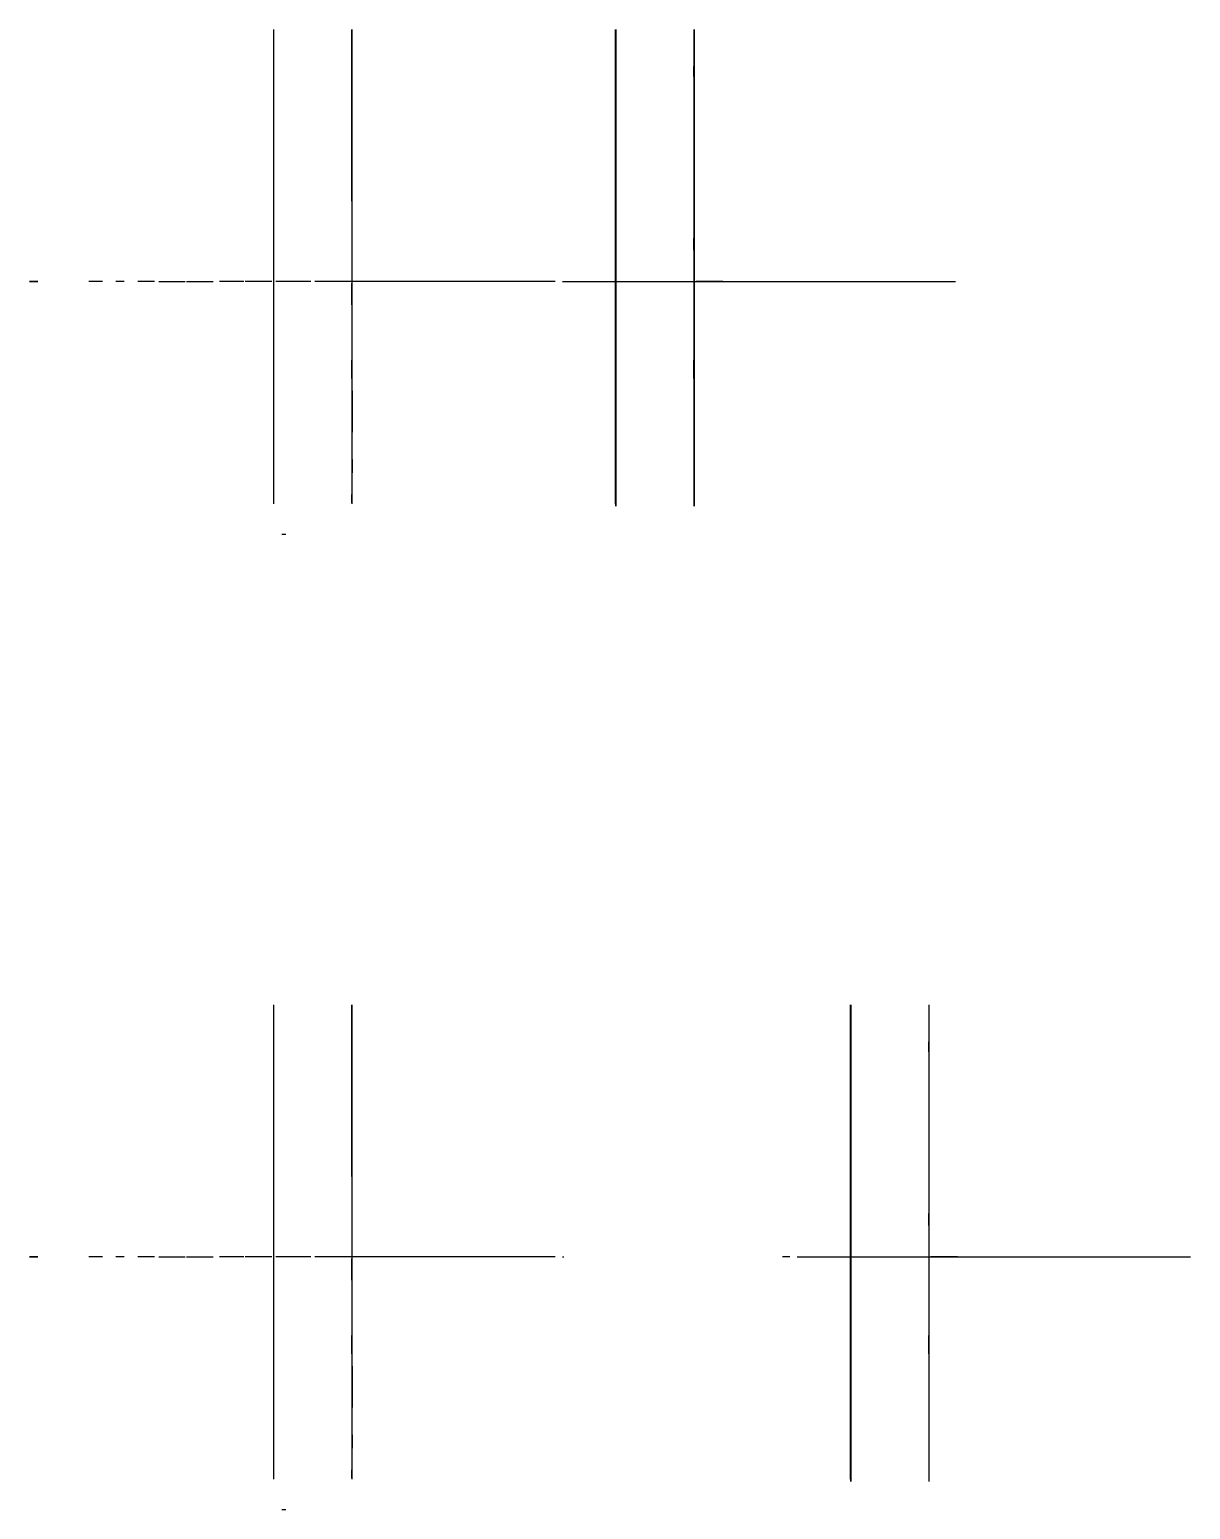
# Model space of a CAD drawing. Extents: x 417820 to 418166, y 43448 to 43632.
# Drawn here: x 418023.5 to 418166.2, y 43450.2 to 43632.1 of the extents above; entities that cross this region are included whole.
import ezdxf

# ---------------------------------------------------------------- set-up
doc = ezdxf.new("R2010")
doc.units = 0
doc.header["$MEASUREMENT"] = 0
doc.layers.add('EJ', color=8, linetype='CONTINUOUS')

msp = doc.modelspace()

# ---------------------------------------------------------------- linework, layer by layer
at = {"layer": 'EJ'}
for p, q in [((418053.4929, 43614.3755), (418053.4929, 43632.1255)), ((418053.5129, 43628.8505), (418053.5129, 43632.1255)), ((418063.1129, 43621.5755), (418063.1129, 43632.1255)), ((418063.1329, 43621.5755), (418063.1329, 43632.1255)), ((418095.5329, 43573.8055), (418095.5329, 43632.1255)), ((418095.5329, 43632.1255), (418095.5329, 43573.5555)), ((418095.5529, 43621.5755), (418095.5529, 43632.1255)), ((418095.5529, 43632.1255), (418095.5529, 43573.5555)), ((418105.1529, 43632.1255), (418105.1529, 43573.5555)), ((418105.1729, 43632.1255), (418105.1729, 43573.5555)), ((418053.4929, 43627.0505), (418053.4929, 43628.7005)), ((418053.5129, 43621.5755), (418053.5129, 43628.7005)), ((418105.1529, 43626.3755), (418105.1529, 43627.5755)), ((418105.1729, 43626.3755), (418105.1729, 43627.5755)), ((418053.4929, 43623.9255), (418053.4929, 43624.9255)), ((418053.5129, 43623.9255), (418053.5129, 43624.9255)), ((418063.1129, 43611.0255), (418063.1129, 43622.7005)), ((418063.1329, 43573.8055), (418063.1329, 43622.7005)), ((418095.5529, 43573.8055), (418095.5529, 43622.7005)), ((418053.4929, 43616.7255), (418053.4929, 43617.7255)), ((418053.4929, 43616.7255), (418053.4929, 43617.7255)), ((418053.4929, 43573.8055), (418053.4929, 43617.7255)), ((418053.5129, 43616.7255), (418053.5129, 43617.7255)), ((418053.5129, 43616.7255), (418053.5129, 43617.7255)), ((418053.5129, 43573.8055), (418053.5129, 43617.7255)), ((418063.1129, 43612.0505), (418063.1129, 43614.3005)), ((418063.1329, 43612.0505), (418063.1329, 43614.3005)), ((418095.5329, 43614.3005), (418095.5329, 43612.0505)), ((418095.5529, 43614.3005), (418095.5529, 43612.0505)), ((418105.1529, 43614.3005), (418105.1529, 43612.0505)), ((418105.1729, 43614.3005), (418105.1729, 43612.0505)), ((418053.4929, 43609.5255), (418053.4929, 43610.5255)), ((418053.4929, 43609.5255), (418053.4929, 43610.5255)), ((418053.5129, 43609.5255), (418053.5129, 43610.5255)), ((418053.5129, 43609.5255), (418053.5129, 43610.5255)), ((418095.5329, 43605.0255), (418095.5329, 43607.7005)), ((418095.5529, 43605.0255), (418095.5529, 43607.7005)), ((418105.1529, 43605.0255), (418105.1529, 43606.5005)), ((418105.1729, 43605.0255), (418105.1729, 43606.5005)), ((418095.5329, 43601.4255), (418095.5329, 43604.5255)), ((418095.5529, 43601.4255), (418095.5529, 43604.5255)), ((418105.1529, 43604.5255), (418105.1529, 43601.4255)), ((418105.1729, 43604.5255), (418105.1729, 43601.4255)), ((418024.4679, 43601.1755), (418023.4679, 43601.1755)), ((418023.4679, 43601.1555), (418024.4679, 43601.1555)), ((418032.4179, 43601.1755), (418030.7679, 43601.1755)), ((418032.4179, 43601.1555), (418030.7679, 43601.1555)), ((418035.0929, 43601.1755), (418034.0929, 43601.1755)), ((418035.0929, 43601.1555), (418034.0929, 43601.1555)), ((418038.8429, 43601.1755), (418036.7679, 43601.1755)), ((418038.8429, 43601.1555), (418036.7679, 43601.1555)), ((418039.3429, 43601.1755), (418042.6179, 43601.1755)), ((418039.3429, 43601.1555), (418042.6179, 43601.1555)), ((418042.7679, 43601.1755), (418046.0429, 43601.1755)), ((418042.7679, 43601.1555), (418046.0429, 43601.1555)), ((418049.8179, 43601.1755), (418046.839, 43601.1755)), ((418049.8179, 43601.1555), (418046.839, 43601.1555)), ((418053.2429, 43601.1755), (418049.9679, 43601.1755)), ((418053.2429, 43601.1555), (418049.9679, 43601.1555)), ((418058.0629, 43601.1755), (418053.7629, 43601.1755)), ((418058.0629, 43601.1555), (418053.7629, 43601.1555)), ((418088.0829, 43601.1755), (418058.5629, 43601.1755)), ((418069.6829, 43601.1755), (418067.8829, 43601.1755)), ((418069.6829, 43601.1555), (418067.8829, 43601.1555)), ((418080.8829, 43601.1755), (418077.7829, 43601.1755)), ((418080.8829, 43601.1755), (418077.7829, 43601.1755)), ((418080.8829, 43601.1555), (418077.7829, 43601.1555)), ((418080.8829, 43601.1555), (418077.7829, 43601.1555)), ((418088.9829, 43601.1755), (418095.5329, 43601.1755)), ((418088.9829, 43601.1555), (418090.7829, 43601.1555)), ((418091.6974, 43601.1755), (418137.3229, 43601.1755)), ((418091.6974, 43601.1555), (418137.3229, 43601.1555)), ((418099.0529, 43601.1755), (418099.9529, 43601.1755)), ((418099.0529, 43601.1555), (418099.9529, 43601.1555)), ((418100.7529, 43601.1755), (418101.6529, 43601.1755)), ((418100.7529, 43601.1555), (418101.6529, 43601.1555)), ((418108.6979, 43601.1755), (418105.4229, 43601.1755)), ((418105.4229, 43601.1555), (418112.1229, 43601.1555)), ((418112.7729, 43601.1755), (418113.6729, 43601.1755)), ((418112.7729, 43601.1555), (418113.6729, 43601.1555)), ((418119.9729, 43601.1755), (418120.8729, 43601.1755)), ((418119.9729, 43601.1555), (418120.8729, 43601.1555)), ((418123.5729, 43601.1755), (418124.4729, 43601.1755)), ((418123.5729, 43601.1755), (418124.4729, 43601.1755)), ((418123.5729, 43601.1555), (418124.4729, 43601.1555)), ((418123.5729, 43601.1555), (418124.4729, 43601.1555)), ((418130.7729, 43601.1755), (418131.6729, 43601.1755)), ((418130.7729, 43601.1555), (418131.6729, 43601.1555)), ((418132.8479, 43601.1755), (418137.3229, 43601.1755)), ((418132.8479, 43601.1555), (418137.3229, 43601.1555)), ((418053.4929, 43598.2305), (418053.4929, 43599.8805)), ((418063.1129, 43598.278), (418063.1129, 43600.9055)), ((418063.1329, 43598.278), (418063.1329, 43600.9055)), ((418095.5329, 43573.8055), (418095.5329, 43600.9055)), ((418095.5529, 43573.8055), (418095.5529, 43600.9055)), ((418053.4929, 43587.7055), (418053.4929, 43594.9055)), ((418053.5129, 43588.2055), (418053.5129, 43594.9055)), ((418053.4929, 43589.2305), (418053.4929, 43591.4805)), ((418063.1129, 43589.2305), (418063.1129, 43591.4805)), ((418063.1329, 43589.2305), (418063.1329, 43591.4805)), ((418095.5329, 43589.2305), (418095.5329, 43591.4805)), ((418095.5529, 43589.2305), (418095.5529, 43591.4805)), ((418105.1529, 43589.2305), (418105.1529, 43591.4805)), ((418105.1729, 43589.2305), (418105.1729, 43591.4805)), ((418063.1129, 43587.7055), (418063.1129, 43582.6305)), ((418063.1329, 43587.7055), (418063.1329, 43582.6305)), ((418095.5329, 43587.7055), (418095.5329, 43582.6305)), ((418095.5529, 43587.7055), (418095.5529, 43582.6305)), ((418053.4929, 43577.6305), (418053.4929, 43579.2805)), ((418053.5129, 43577.6305), (418053.5129, 43579.2805)), ((418063.1129, 43579.2805), (418063.1129, 43577.6305)), ((418063.1329, 43579.2805), (418063.1329, 43577.6305)), ((418095.5329, 43579.2805), (418095.5329, 43577.6305)), ((418095.5529, 43579.2805), (418095.5529, 43577.6305)), ((418063.1129, 43573.9555), (418063.1129, 43574.9555)), ((418063.1329, 43573.9555), (418063.1329, 43574.9555)), ((418095.5329, 43573.9555), (418095.5329, 43574.9555)), ((418095.5529, 43573.9555), (418095.5529, 43574.9555)), ((418054.4921, 43570.1055), (418054.9886, 43570.1055)), ((418053.4929, 43494.4747), (418053.4929, 43512.2247)), ((418053.5129, 43508.9497), (418053.5129, 43512.2247)), ((418063.1129, 43501.6747), (418063.1129, 43512.2247)), ((418063.1329, 43501.6747), (418063.1329, 43512.2247)), ((418124.4236, 43453.9047), (418124.4236, 43512.2247)), ((418124.4236, 43512.2247), (418124.4236, 43453.6547)), ((418124.4436, 43501.6747), (418124.4436, 43512.2247)), ((418124.4436, 43512.2247), (418124.4436, 43453.6547)), ((418134.0436, 43512.2247), (418134.0436, 43453.6547)), ((418134.0636, 43512.2247), (418134.0636, 43453.6547)), ((418053.4929, 43507.1497), (418053.4929, 43508.7997)), ((418053.5129, 43501.6747), (418053.5129, 43508.7997)), ((418134.0436, 43506.4747), (418134.0436, 43507.6747)), ((418134.0636, 43506.4747), (418134.0636, 43507.6747)), ((418053.4929, 43504.0247), (418053.4929, 43505.0247)), ((418053.5129, 43504.0247), (418053.5129, 43505.0247)), ((418063.1129, 43491.1247), (418063.1129, 43502.7997)), ((418063.1329, 43453.9047), (418063.1329, 43502.7997)), ((418124.4436, 43453.9047), (418124.4436, 43502.7997)), ((418053.4929, 43496.8247), (418053.4929, 43497.8247)), ((418053.4929, 43496.8247), (418053.4929, 43497.8247)), ((418053.4929, 43453.9047), (418053.4929, 43497.8247)), ((418053.5129, 43496.8247), (418053.5129, 43497.8247)), ((418053.5129, 43496.8247), (418053.5129, 43497.8247)), ((418053.5129, 43453.9047), (418053.5129, 43497.8247)), ((418063.1129, 43492.1497), (418063.1129, 43494.3997)), ((418063.1329, 43492.1497), (418063.1329, 43494.3997)), ((418124.4236, 43494.3997), (418124.4236, 43492.1497)), ((418124.4436, 43494.3997), (418124.4436, 43492.1497)), ((418134.0436, 43494.3997), (418134.0436, 43492.1497)), ((418134.0636, 43494.3997), (418134.0636, 43492.1497)), ((418053.4929, 43489.6247), (418053.4929, 43490.6247)), ((418053.4929, 43489.6247), (418053.4929, 43490.6247)), ((418053.5129, 43489.6247), (418053.5129, 43490.6247)), ((418053.5129, 43489.6247), (418053.5129, 43490.6247)), ((418124.4236, 43485.1247), (418124.4236, 43487.7997)), ((418124.4436, 43485.1247), (418124.4436, 43487.7997)), ((418134.0436, 43485.1247), (418134.0436, 43486.5997)), ((418134.0636, 43485.1247), (418134.0636, 43486.5997)), ((418124.4236, 43481.5247), (418124.4236, 43484.6247)), ((418124.4436, 43481.5247), (418124.4436, 43484.6247)), ((418134.0436, 43484.6247), (418134.0436, 43481.5247)), ((418134.0636, 43484.6247), (418134.0636, 43481.5247)), ((418024.4679, 43481.2747), (418023.4679, 43481.2747)), ((418023.4679, 43481.2547), (418024.4679, 43481.2547)), ((418032.4179, 43481.2747), (418030.7679, 43481.2747)), ((418032.4179, 43481.2547), (418030.7679, 43481.2547)), ((418035.0929, 43481.2747), (418034.0929, 43481.2747)), ((418035.0929, 43481.2547), (418034.0929, 43481.2547)), ((418038.8429, 43481.2747), (418036.7679, 43481.2747)), ((418038.8429, 43481.2547), (418036.7679, 43481.2547)), ((418039.3429, 43481.2747), (418042.6179, 43481.2747)), ((418039.3429, 43481.2547), (418042.6179, 43481.2547)), ((418042.7679, 43481.2747), (418046.0429, 43481.2747)), ((418042.7679, 43481.2547), (418046.0429, 43481.2547)), ((418049.8179, 43481.2747), (418046.839, 43481.2747)), ((418049.8179, 43481.2547), (418046.839, 43481.2547)), ((418053.2429, 43481.2747), (418049.9679, 43481.2747)), ((418053.2429, 43481.2547), (418049.9679, 43481.2547)), ((418058.0629, 43481.2747), (418053.7629, 43481.2747)), ((418058.0629, 43481.2547), (418053.7629, 43481.2547)), ((418088.0829, 43481.2747), (418058.5629, 43481.2747)), ((418063.1129, 43478.3772), (418063.1129, 43481.0047)), ((418063.1329, 43478.3772), (418063.1329, 43481.0047)), ((418069.6829, 43481.2747), (418067.8829, 43481.2747)), ((418069.6829, 43481.2547), (418067.8829, 43481.2547)), ((418080.8829, 43481.2747), (418077.7829, 43481.2747)), ((418080.8829, 43481.2747), (418077.7829, 43481.2747)), ((418080.8829, 43481.2547), (418077.7829, 43481.2547)), ((418080.8829, 43481.2547), (418077.7829, 43481.2547)), ((418088.9829, 43481.2747), (418089.1534, 43481.2747)), ((418116.9736, 43481.2747), (418116.0643, 43481.2747)), ((418117.8736, 43481.2747), (418124.4236, 43481.2748)), ((418117.8736, 43481.2547), (418119.6736, 43481.2547)), ((418120.5881, 43481.2747), (418166.2136, 43481.2747)), ((418120.5881, 43481.2547), (418166.2136, 43481.2547)), ((418124.4236, 43453.9047), (418124.4236, 43481.0047)), ((418124.4436, 43453.9047), (418124.4436, 43481.0047)), ((418127.9436, 43481.2747), (418128.8436, 43481.2747)), ((418127.9436, 43481.2547), (418128.8436, 43481.2547)), ((418129.6436, 43481.2747), (418130.5436, 43481.2747)), ((418129.6436, 43481.2547), (418130.5436, 43481.2547)), ((418137.5886, 43481.2747), (418134.3136, 43481.2747)), ((418134.3136, 43481.2547), (418141.0136, 43481.2547)), ((418141.6636, 43481.2747), (418142.5636, 43481.2747)), ((418141.6636, 43481.2547), (418142.5636, 43481.2547)), ((418148.8636, 43481.2747), (418149.7636, 43481.2747)), ((418148.8636, 43481.2547), (418149.7636, 43481.2547)), ((418152.4636, 43481.2747), (418153.3636, 43481.2747)), ((418152.4636, 43481.2747), (418153.3636, 43481.2747)), ((418152.4636, 43481.2547), (418153.3636, 43481.2547)), ((418152.4636, 43481.2547), (418153.3636, 43481.2547)), ((418159.6636, 43481.2747), (418160.5636, 43481.2747)), ((418159.6636, 43481.2547), (418160.5636, 43481.2547)), ((418161.7386, 43481.2747), (418166.2136, 43481.2747)), ((418161.7386, 43481.2547), (418166.2136, 43481.2547)), ((418053.4929, 43478.3297), (418053.4929, 43479.9797)), ((418053.4929, 43467.8047), (418053.4929, 43475.0047)), ((418053.5129, 43468.3047), (418053.5129, 43475.0047)), ((418053.4929, 43469.3297), (418053.4929, 43471.5797)), ((418063.1129, 43469.3297), (418063.1129, 43471.5797)), ((418063.1329, 43469.3297), (418063.1329, 43471.5797)), ((418124.4236, 43469.3297), (418124.4236, 43471.5797)), ((418124.4436, 43469.3297), (418124.4436, 43471.5797)), ((418134.0436, 43469.3297), (418134.0436, 43471.5797)), ((418134.0636, 43469.3297), (418134.0636, 43471.5797)), ((418063.1129, 43467.8047), (418063.1129, 43462.7297)), ((418063.1329, 43467.8047), (418063.1329, 43462.7297)), ((418124.4236, 43467.8047), (418124.4236, 43462.7297)), ((418124.4436, 43467.8047), (418124.4436, 43462.7297)), ((418053.4929, 43457.7297), (418053.4929, 43459.3797)), ((418053.5129, 43457.7297), (418053.5129, 43459.3797)), ((418063.1129, 43459.3797), (418063.1129, 43457.7297)), ((418063.1329, 43459.3797), (418063.1329, 43457.7297)), ((418124.4236, 43459.3797), (418124.4236, 43457.7297)), ((418124.4436, 43459.3797), (418124.4436, 43457.7297)), ((418063.1129, 43454.0547), (418063.1129, 43455.0547)), ((418063.1329, 43454.0547), (418063.1329, 43455.0547)), ((418124.4236, 43454.0547), (418124.4236, 43455.0547)), ((418124.4436, 43454.0547), (418124.4436, 43455.0547)), ((418054.4921, 43450.2047), (418054.9886, 43450.2047))]:
    msp.add_line(p, q, dxfattribs=at)

doc.saveas('drawing.dxf')
